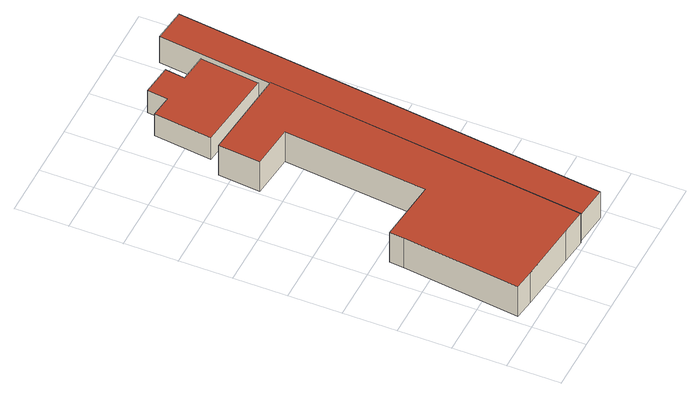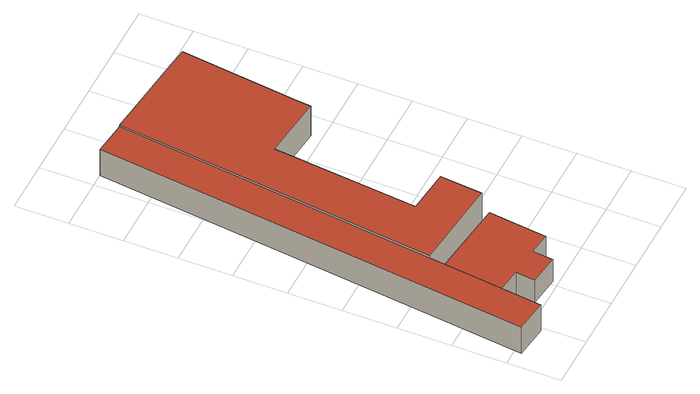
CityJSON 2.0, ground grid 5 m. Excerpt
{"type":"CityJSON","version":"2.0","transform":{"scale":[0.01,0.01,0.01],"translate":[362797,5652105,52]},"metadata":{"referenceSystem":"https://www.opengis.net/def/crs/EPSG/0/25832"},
"CityObjects":{
"building1":{"type":"Building","attributes":{"Geometrietyp2DReferenz":"3000","Gemeindeschluessel":"05315000","function":"51009_1610","roofType":"1000","measuredHeight":3.43},"geometry":[{"type":"Solid","lod":"2","boundaries":[[[[0,1,2,3]],[[4,5,1,0]],[[6,7,5,4]],[[8,9,7,6]],[[10,11,9,8]],[[12,13,11,10]],[[14,15,13,12]],[[16,17,15,14]],[[18,19,17,16]],[[20,21,19,18]],[[3,2,21,20]],[[18,16,14,12,10,8,6,4,0,3,20]],[[1,5,7,9,11,13,15,17,19,21,2]]]],"semantics":{"surfaces":[{"type":"WallSurface"},{"type":"RoofSurface"},{"type":"GroundSurface"}],"values":[[0,0,0,0,0,0,0,0,0,0,0,1,2]]}}]},
"building2":{"type":"Building","attributes":{"Geometrietyp2DReferenz":"3000","Gemeindeschluessel":"05315000","function":"31001_2000","roofType":"1000","measuredHeight":3.03,"storeysAboveGround":1},"address":[{"country":"Germany","locality":"Köln","thoroughfareNumber":"436","thoroughfareName":"Dünnwalder Mauspfad"}],"geometry":[{"type":"Solid","lod":"2","boundaries":[[[[22,23,24,25]],[[26,27,23,22]],[[28,29,27,26]],[[25,24,29,28]],[[26,22,25,28]],[[23,27,29,24]]]],"semantics":{"surfaces":[{"type":"WallSurface"},{"type":"RoofSurface"},{"type":"GroundSurface"}],"values":[[0,0,0,0,1,2]]}}]},
"building3":{"type":"Building","attributes":{"Geometrietyp2DReferenz":"3000","Gemeindeschluessel":"05315000","function":"51009_1610","roofType":"1000","measuredHeight":2.53},"geometry":[{"type":"Solid","lod":"2","boundaries":[[[[30,31,32,33]],[[34,35,31,30]],[[36,37,35,34]],[[38,39,37,36]],[[40,41,39,38]],[[42,43,41,40]],[[44,45,43,42]],[[33,32,45,44]],[[42,40,38,36,34,30,33,44]],[[31,35,37,39,41,43,45,32]]]],"semantics":{"surfaces":[{"type":"WallSurface"},{"type":"RoofSurface"},{"type":"GroundSurface"}],"values":[[0,0,0,0,0,0,0,0,1,2]]}}]}
},
"vertices":[
[222,1399,391],[222,1399,47],[209,1269,47],[209,1269,391],[809,1341,391],[809,1341,47],[943,2684,391],[943,2684,47],[533,2725,391],[533,2725,47],[572,3122,391],[572,3122,47],[1432,3037,391],[1432,3037,47],[1081,45,391],[1081,45,47],[845,72,391],[845,72,47],[268,136,391],[268,136,47],[74,159,391],[74,159,47],
[1870,4073,373],[1870,4073,70],[1558,4109,70],[1558,4109,373],[1398,9,373],[1398,9,70],[1081,45,373],[1081,45,70],
[958,3766,322],[958,3766,69],[754,3790,69],[754,3790,322],[981,3958,322],[981,3958,69],[1270,3924,322],[1270,3924,69],[1248,3739,322],[1248,3739,69],[1511,3709,322],[1511,3709,69],[1446,3155,322],[1446,3155,69],[690,3244,322],[690,3244,69]
]}
